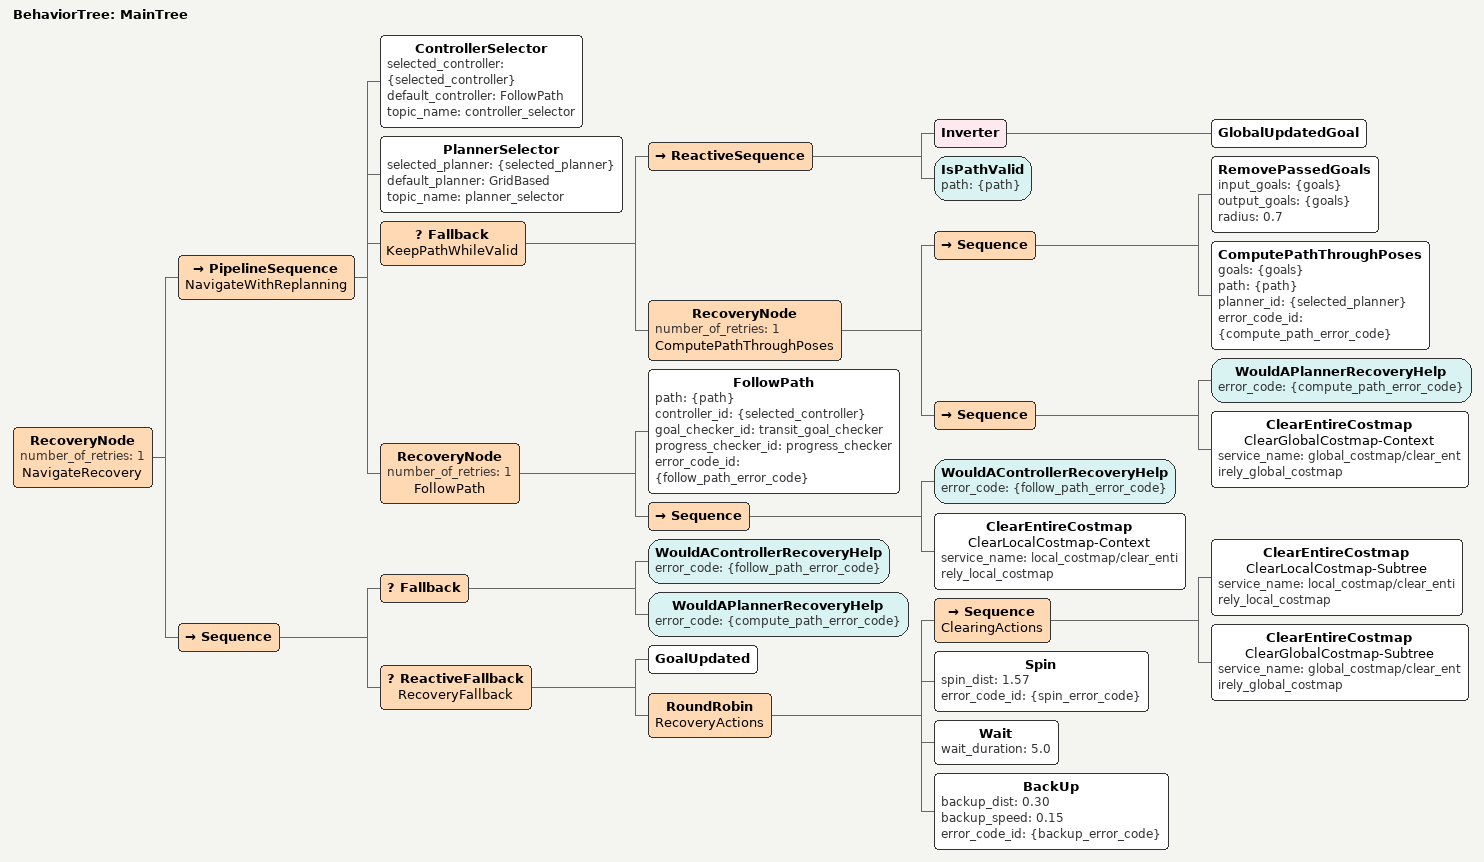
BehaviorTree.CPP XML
<root BTCPP_format="4" main_tree_to_execute="MainTree">
  <BehaviorTree ID="MainTree">
    <RecoveryNode number_of_retries="1" name="NavigateRecovery">
      <PipelineSequence name="NavigateWithReplanning">
        <ControllerSelector selected_controller="{selected_controller}" default_controller="FollowPath" topic_name="controller_selector"/>
        <PlannerSelector selected_planner="{selected_planner}" default_planner="GridBased" topic_name="planner_selector"/>
        <Fallback name="KeepPathWhileValid">
          <ReactiveSequence>
            <Inverter><GlobalUpdatedGoal/></Inverter>
            <IsPathValid path="{path}"/>
          </ReactiveSequence>
          <RecoveryNode number_of_retries="1" name="ComputePathThroughPoses">
            <Sequence>
              <RemovePassedGoals input_goals="{goals}" output_goals="{goals}" radius="0.7"/>
              <ComputePathThroughPoses goals="{goals}" path="{path}" planner_id="{selected_planner}" error_code_id="{compute_path_error_code}"/>
            </Sequence>
            <Sequence>
              <WouldAPlannerRecoveryHelp error_code="{compute_path_error_code}"/>
              <ClearEntireCostmap name="ClearGlobalCostmap-Context" service_name="global_costmap/clear_entirely_global_costmap"/>
            </Sequence>
          </RecoveryNode>
        </Fallback>
        <RecoveryNode number_of_retries="1" name="FollowPath">
          <FollowPath path="{path}" controller_id="{selected_controller}" goal_checker_id="transit_goal_checker" progress_checker_id="progress_checker" error_code_id="{follow_path_error_code}"/>
          <Sequence>
            <WouldAControllerRecoveryHelp error_code="{follow_path_error_code}"/>
            <ClearEntireCostmap name="ClearLocalCostmap-Context" service_name="local_costmap/clear_entirely_local_costmap"/>
          </Sequence>
        </RecoveryNode>
      </PipelineSequence>
      <Sequence>
        <Fallback>
          <WouldAControllerRecoveryHelp error_code="{follow_path_error_code}"/>
          <WouldAPlannerRecoveryHelp error_code="{compute_path_error_code}"/>
        </Fallback>
        <ReactiveFallback name="RecoveryFallback">
          <GoalUpdated/>
          <RoundRobin name="RecoveryActions">
            <Sequence name="ClearingActions">
              <ClearEntireCostmap name="ClearLocalCostmap-Subtree" service_name="local_costmap/clear_entirely_local_costmap"/>
              <ClearEntireCostmap name="ClearGlobalCostmap-Subtree" service_name="global_costmap/clear_entirely_global_costmap"/>
            </Sequence>
            <Spin spin_dist="1.57" error_code_id="{spin_error_code}"/>
            <Wait wait_duration="5.0"/>
            <BackUp backup_dist="0.30" backup_speed="0.15" error_code_id="{backup_error_code}"/>
          </RoundRobin>
        </ReactiveFallback>
      </Sequence>
    </RecoveryNode>
  </BehaviorTree>
</root>
